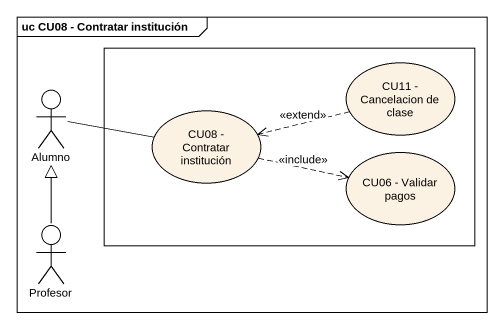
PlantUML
@startuml
mainframe uc CU08 - Contratar institución
rectangle " " as rectangle1 {
  usecase "CU11 - Cancelacion de clase" as CU11_Cancelacion_de_clase
  usecase "CU08 - Contratar institución" as CU08_Contratar_institución
  usecase "CU06 - Validar pagos" as CU06_Validar_pagos
}
actor Alumno
actor Profesor
CU11_Cancelacion_de_clase .left.> CU08_Contratar_institución : <<extend>>
Alumno -right- CU08_Contratar_institución
CU08_Contratar_institución .right.> CU06_Validar_pagos : <<include>>
Profesor -up-|> Alumno
@enduml
